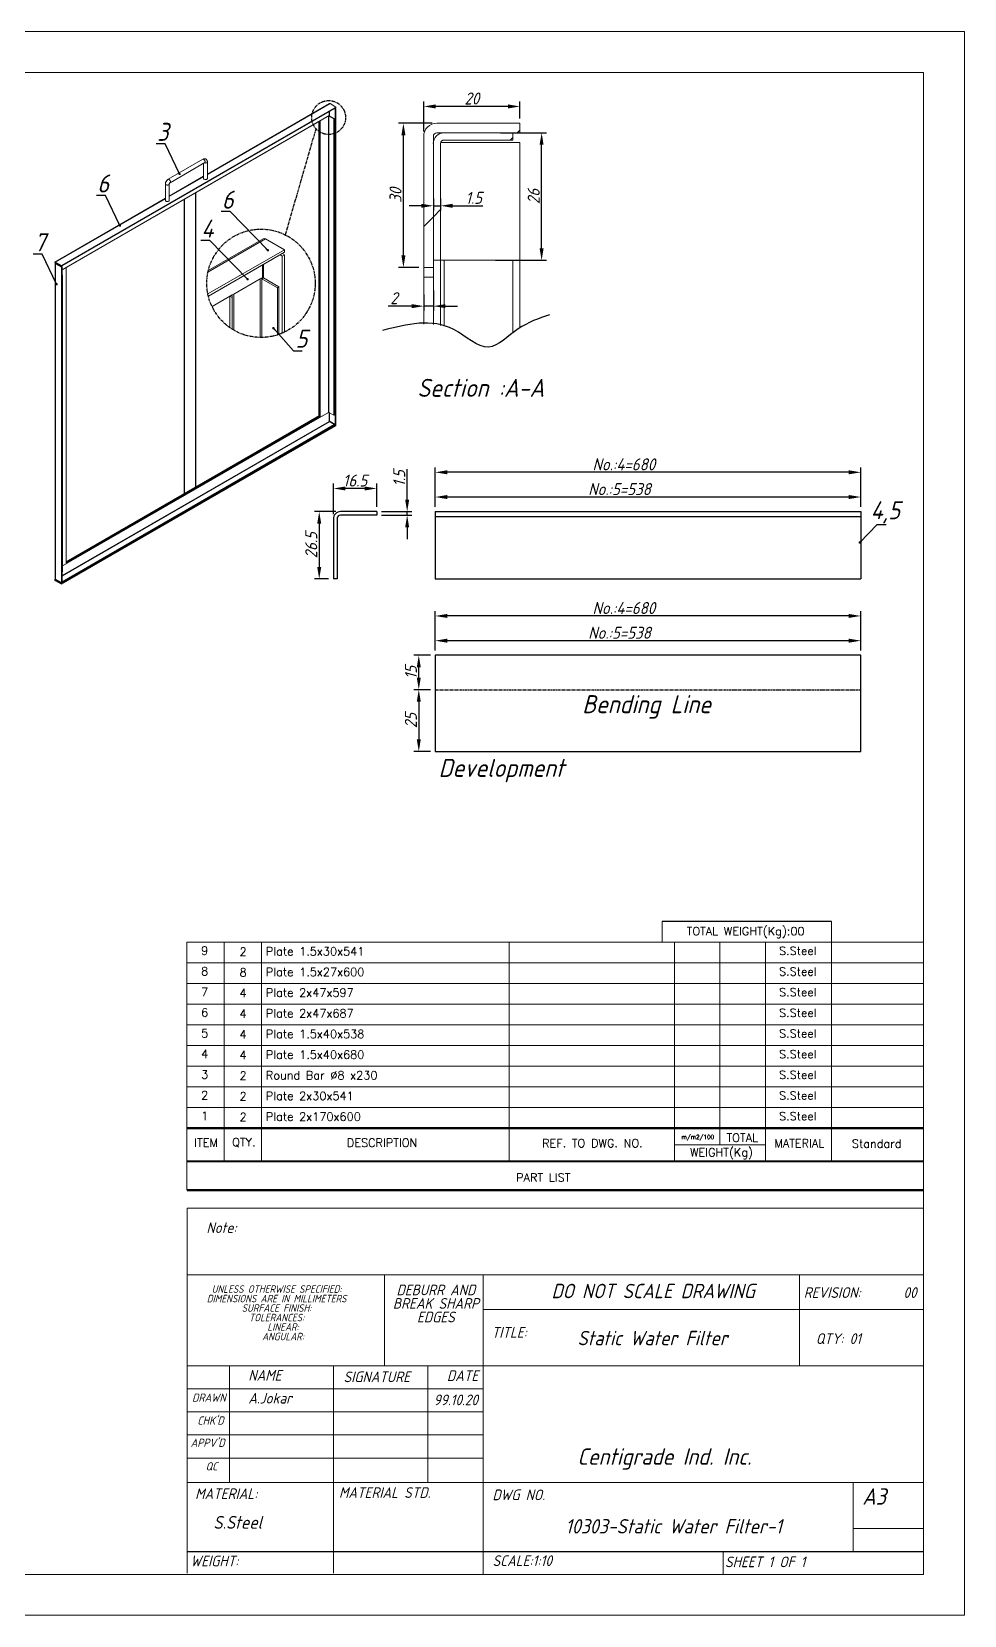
# Model space of a CAD drawing. Header units: millimetres. Extents: x -9597 to 2270, y 2583 to 7749.
# Drawn here: x -6857 to -4919, y 4458 to 7749 of the extents above; entities that cross this region are included whole.
import ezdxf
from ezdxf.enums import TextEntityAlignment as Align

# ---------------------------------------------------------------- set-up
doc = ezdxf.new("R2010")
doc.units = ezdxf.units.MM
doc.linetypes.add('CENTER', pattern=[10.16, 6.35, -1.27, 1.27, -1.27])
doc.linetypes.add('SLD-Solid', pattern=[0])
doc.layers.add('title', color=7, linetype='Continuous', lineweight=15)
doc.styles.add('GENISO', font='geniso.shx', dxfattribs={"oblique": 15})
doc.styles.add('TITLE', font='romans.shx', dxfattribs={"height": 2.5})
doc.dimstyles.new('Scale 10B1', dxfattribs={"dimscale": 10, "dimtxt": 2.5, "dimasz": 2.5, "dimexe": 1, "dimexo": 1, "dimgap": 0.4, "dimtad": 1, "dimdec": 0, "dimlfac": 0.1, "dimzin": 0, "dimtxsty": 'GENISO', "dimcen": 2.5, "dimclrd": 1, "dimclre": 1, "dimclrt": 256, "dimadec": 0, "dimazin": 0, "dimtfac": 1, "dimtdec": 0, "dimtmove": 0, "dimatfit": 3, "dimfxl": 1, "dimtzin": 0, "dimlwd": -1, "dimlwe": -1, "dimarcsym": 0})
doc.dimstyles.new('Scale 5B1', dxfattribs={"dimscale": 10, "dimtxt": 2.5, "dimasz": 2.5, "dimexe": 1, "dimexo": 1, "dimgap": 0.4, "dimtad": 1, "dimdec": 0, "dimlfac": 0.2, "dimzin": 0, "dimtxsty": 'GENISO', "dimcen": 2.5, "dimclrd": 1, "dimclre": 1, "dimclrt": 256, "dimadec": 0, "dimazin": 0, "dimtfac": 1, "dimtdec": 0, "dimtmove": 0, "dimatfit": 3, "dimfxl": 1, "dimtzin": 0, "dimlwd": -1, "dimlwe": -1, "dimarcsym": 0})
pattern_1 = [(45, (-38299.4, -19524.5), (-673.52, 673.52), []), (45, (-37850.4, -19524.5), (-673.52, 673.52), [])]

# ---------------------------------------------------------------- blocks, each defined once
blk = doc.blocks.new('*D31')
at = {"color": 1, "transparency": 16777216}
for p, q in [((-6042.4, 7541.4), (-6042.4, 7603.6)), ((-5842.4, 7568.8), (-5842.4, 7603.6)), ((-5867.4, 7593.6), (-6017.4, 7593.6))]:
    blk.add_line(p, q, dxfattribs=at)
for points in [[(-6017.4, 7597.8), (-6017.4, 7589.4), (-6042.4, 7593.6)], [(-5867.4, 7597.8), (-5867.4, 7589.4), (-5842.4, 7593.6)]]:
    blk.add_solid(points, dxfattribs=at)
at = {"layer": 'Defpoints', "color": 0, "transparency": 16777216}
for p in [(-6042.4, 7593.6), (-5842.4, 7558.8), (-6042.4, 7531.4)]:
    blk.add_point(p, dxfattribs=at)
at = {"transparency": 16777216, "insert": (-5942.4, 7610.1), "char_height": 25, "attachment_point": 5, "style": 'GENISO'}
blk.add_mtext('20', dxfattribs=at)
blk = doc.blocks.new('*D32')
at = {"color": 1, "transparency": 16777216}
for p, q in [((-6025.1, 7558.8), (-6094.6, 7558.8)), ((-6084.6, 7283.8), (-6084.6, 7533.8)), ((-6052.4, 7258.8), (-6094.6, 7258.8))]:
    blk.add_line(p, q, dxfattribs=at)
for points in [[(-6088.8, 7533.8), (-6080.5, 7533.8), (-6084.6, 7558.8)], [(-6088.8, 7283.8), (-6080.5, 7283.8), (-6084.6, 7258.8)]]:
    blk.add_solid(points, dxfattribs=at)
at = {"layer": 'Defpoints', "color": 0, "transparency": 16777216}
for p in [(-6084.6, 7558.8), (-6015.1, 7558.8), (-6042.4, 7258.8)]:
    blk.add_point(p, dxfattribs=at)
at = {"transparency": 16777216, "insert": (-6101.1, 7408.8), "char_height": 25, "attachment_point": 5, "rotation": 90, "style": 'GENISO'}
blk.add_mtext('30', dxfattribs=at)
blk = doc.blocks.new('*D33')
at = {"color": 1, "transparency": 16777216}
for p, q in [((-5882.6, 7538.8), (-5787.4, 7538.8)), ((-5797.4, 7298.8), (-5797.4, 7513.8)), ((-5893.5, 7273.8), (-5787.4, 7273.8))]:
    blk.add_line(p, q, dxfattribs=at)
for points in [[(-5801.6, 7513.8), (-5793.3, 7513.8), (-5797.4, 7538.8)], [(-5801.6, 7298.8), (-5793.3, 7298.8), (-5797.4, 7273.8)]]:
    blk.add_solid(points, dxfattribs=at)
at = {"layer": 'Defpoints', "color": 0, "transparency": 16777216}
for p in [(-5892.6, 7538.8), (-5797.4, 7538.8), (-5903.5, 7273.8)]:
    blk.add_point(p, dxfattribs=at)
at = {"transparency": 16777216, "insert": (-5813.9, 7406.3), "char_height": 25, "attachment_point": 5, "rotation": 90, "style": 'GENISO'}
blk.add_mtext('26', dxfattribs=at)
blk = doc.blocks.new('*D34')
at = {"color": 1, "transparency": 16777216}
for p, q in [((-6022.4, 7210.7), (-6022.4, 7168.5)), ((-6067.4, 7178.5), (-6116.2, 7178.5)), ((-6042.4, 7202.7), (-6042.4, 7168.5)), ((-6022.4, 7178.5), (-6042.4, 7178.5)), ((-5997.4, 7178.5), (-5972.4, 7178.5))]:
    blk.add_line(p, q, dxfattribs=at)
for points in [[(-6067.4, 7182.7), (-6067.4, 7174.4), (-6042.4, 7178.5)], [(-5997.4, 7182.7), (-5997.4, 7174.4), (-6022.4, 7178.5)]]:
    blk.add_solid(points, dxfattribs=at)
at = {"layer": 'Defpoints', "color": 0, "transparency": 16777216}
for p in [(-6042.4, 7212.7), (-6022.4, 7220.7), (-6042.4, 7178.5)]:
    blk.add_point(p, dxfattribs=at)
at = {"transparency": 16777216, "insert": (-6104.3, 7195), "char_height": 25, "attachment_point": 5, "style": 'GENISO'}
blk.add_mtext('2', dxfattribs=at)
blk = doc.blocks.new('*D35')
at = {"color": 1, "transparency": 16777216}
for p, q in [((-6047.4, 7387.1), (-6072.4, 7387.1)), ((-6022.4, 7401.9), (-6022.4, 7377.1)), ((-6022.4, 7387.1), (-6007.4, 7387.1)), ((-6007.4, 7401.9), (-6007.4, 7377.1)), ((-5982.4, 7387.1), (-5919.3, 7387.1))]:
    blk.add_line(p, q, dxfattribs=at)
for points in [[(-6047.4, 7391.2), (-6047.4, 7382.9), (-6022.4, 7387.1)], [(-5982.4, 7391.2), (-5982.4, 7382.9), (-6007.4, 7387.1)]]:
    blk.add_solid(points, dxfattribs=at)
at = {"layer": 'Defpoints', "color": 0, "transparency": 16777216}
for p in [(-6022.4, 7411.9), (-6007.4, 7411.9), (-6022.4, 7387.1)]:
    blk.add_point(p, dxfattribs=at)
at = {"transparency": 16777216, "insert": (-5938.4, 7403.6), "char_height": 25, "attachment_point": 5, "style": 'GENISO'}
blk.add_mtext('1.5', dxfattribs=at)
blk = doc.blocks.new('*D13')
at = {"color": 1, "transparency": 16777216}
for p, q in [((-6230.2, 6746.5), (-6230.2, 6809.6)), ((-6165.2, 6799.6), (-6205.2, 6799.6)), ((-6140.2, 6761.5), (-6140.2, 6809.6))]:
    blk.add_line(p, q, dxfattribs=at)
for points in [[(-6205.2, 6803.7), (-6205.2, 6795.4), (-6230.2, 6799.6)], [(-6165.2, 6803.7), (-6165.2, 6795.4), (-6140.2, 6799.6)]]:
    blk.add_solid(points, dxfattribs=at)
at = {"layer": 'Defpoints', "color": 0, "transparency": 16777216}
for p in [(-6230.2, 6799.6), (-6140.2, 6751.5), (-6230.2, 6736.5)]:
    blk.add_point(p, dxfattribs=at)
at = {"transparency": 16777216, "insert": (-6185.2, 6816.1), "char_height": 25, "attachment_point": 5, "style": 'GENISO'}
blk.add_mtext('16.5', dxfattribs=at)
blk = doc.blocks.new('*D14')
at = {"color": 1, "transparency": 16777216}
for p, q in [((-6225.2, 6751.5), (-6269.7, 6751.5)), ((-6259.7, 6726.5), (-6259.7, 6636.5)), ((-6240.2, 6611.5), (-6269.7, 6611.5))]:
    blk.add_line(p, q, dxfattribs=at)
for points in [[(-6263.8, 6726.5), (-6255.5, 6726.5), (-6259.7, 6751.5)], [(-6263.8, 6636.5), (-6255.5, 6636.5), (-6259.7, 6611.5)]]:
    blk.add_solid(points, dxfattribs=at)
at = {"layer": 'Defpoints', "color": 0, "transparency": 16777216}
for p in [(-6215.2, 6751.5), (-6259.7, 6611.5), (-6230.2, 6611.5)]:
    blk.add_point(p, dxfattribs=at)
at = {"transparency": 16777216, "insert": (-6276.2, 6681.5), "char_height": 25, "attachment_point": 5, "rotation": 90, "style": 'GENISO'}
blk.add_mtext('26.5', dxfattribs=at)
blk = doc.blocks.new('*D15')
at = {"color": 1, "transparency": 16777216}
for p, q in [((-6076.9, 6776.5), (-6076.9, 6839.6)), ((-6130.2, 6751.5), (-6066.9, 6751.5)), ((-6076.9, 6744), (-6076.9, 6751.5)), ((-6130.2, 6744), (-6066.9, 6744)), ((-6076.9, 6719), (-6076.9, 6694))]:
    blk.add_line(p, q, dxfattribs=at)
for points in [[(-6081, 6776.5), (-6072.7, 6776.5), (-6076.9, 6751.5)], [(-6081, 6719), (-6072.7, 6719), (-6076.9, 6744)]]:
    blk.add_solid(points, dxfattribs=at)
at = {"layer": 'Defpoints', "color": 0, "transparency": 16777216}
for p in [(-6140.2, 6751.5), (-6076.9, 6751.5), (-6140.2, 6744)]:
    blk.add_point(p, dxfattribs=at)
at = {"transparency": 16777216, "insert": (-6093.4, 6820.5), "char_height": 25, "attachment_point": 5, "rotation": 90, "style": 'GENISO'}
blk.add_mtext('1.5', dxfattribs=at)
blk = doc.blocks.new('*D16')
at = {"color": 1, "transparency": 16777216}
for p, q in [((-6018.7, 6761.5), (-6018.7, 6843.2)), ((-5159.1, 6833.2), (-5993.7, 6833.2)), ((-5134.1, 6761.5), (-5134.1, 6843.2))]:
    blk.add_line(p, q, dxfattribs=at)
for points in [[(-5993.7, 6837.4), (-5993.7, 6829), (-6018.7, 6833.2)], [(-5159.1, 6837.4), (-5159.1, 6829), (-5134.1, 6833.2)]]:
    blk.add_solid(points, dxfattribs=at)
at = {"layer": 'Defpoints', "color": 0, "transparency": 16777216}
for p in [(-6018.7, 6833.2), (-6018.7, 6751.5), (-5134.1, 6751.5)]:
    blk.add_point(p, dxfattribs=at)
at = {"transparency": 16777216, "insert": (-5626.5, 6849.7), "char_height": 25, "attachment_point": 5, "style": 'GENISO'}
blk.add_mtext('No.:4=680', dxfattribs=at)
blk = doc.blocks.new('*D17')
at = {"color": 1, "transparency": 16777216}
for p, q in [((-6028.7, 6452.9), (-6062.7, 6452.9)), ((-6052.7, 6406.3), (-6052.7, 6427.9)), ((-6028.7, 6381.3), (-6062.7, 6381.3))]:
    blk.add_line(p, q, dxfattribs=at)
for points in [[(-6056.9, 6427.9), (-6048.6, 6427.9), (-6052.7, 6452.9)], [(-6056.9, 6406.3), (-6048.6, 6406.3), (-6052.7, 6381.3)]]:
    blk.add_solid(points, dxfattribs=at)
at = {"layer": 'Defpoints', "color": 0, "transparency": 16777216}
for p in [(-6052.7, 6452.9), (-6018.7, 6452.9), (-6018.7, 6381.3)]:
    blk.add_point(p, dxfattribs=at)
at = {"transparency": 16777216, "insert": (-6069.2, 6417.1), "char_height": 25, "attachment_point": 5, "rotation": 90, "style": 'GENISO'}
blk.add_mtext('15', dxfattribs=at)
blk = doc.blocks.new('*D18')
at = {"color": 1, "transparency": 16777216}
for p, q in [((-6028.7, 6381.3), (-6062.7, 6381.3)), ((-6052.7, 6356.3), (-6052.7, 6277.9)), ((-6028.7, 6252.9), (-6062.7, 6252.9))]:
    blk.add_line(p, q, dxfattribs=at)
for points in [[(-6056.9, 6356.3), (-6048.6, 6356.3), (-6052.7, 6381.3)], [(-6056.9, 6277.9), (-6048.6, 6277.9), (-6052.7, 6252.9)]]:
    blk.add_solid(points, dxfattribs=at)
at = {"layer": 'Defpoints', "color": 0, "transparency": 16777216}
for p in [(-6018.7, 6381.3), (-6052.7, 6252.9), (-6018.7, 6252.9)]:
    blk.add_point(p, dxfattribs=at)
at = {"transparency": 16777216, "insert": (-6069.2, 6317.1), "char_height": 25, "attachment_point": 5, "rotation": 90, "style": 'GENISO'}
blk.add_mtext('25', dxfattribs=at)
blk = doc.blocks.new('*D19')
at = {"color": 1, "transparency": 16777216}
for p, q in [((-6018.7, 6761.5), (-6018.7, 6791.8)), ((-5159.1, 6781.8), (-5993.7, 6781.8)), ((-5134.1, 6761.5), (-5134.1, 6791.8))]:
    blk.add_line(p, q, dxfattribs=at)
for points in [[(-5993.7, 6786), (-5993.7, 6777.6), (-6018.7, 6781.8)], [(-5159.1, 6786), (-5159.1, 6777.6), (-5134.1, 6781.8)]]:
    blk.add_solid(points, dxfattribs=at)
at = {"layer": 'Defpoints', "color": 0, "transparency": 16777216}
for p in [(-6018.7, 6781.8), (-6018.7, 6751.5), (-5134.1, 6751.5)]:
    blk.add_point(p, dxfattribs=at)
at = {"transparency": 16777216, "insert": (-5635.5, 6798.3), "char_height": 25, "attachment_point": 5, "style": 'GENISO'}
blk.add_mtext('No.:5=538', dxfattribs=at)
blk = doc.blocks.new('*D20')
at = {"color": 1, "transparency": 16777216}
for p, q in [((-6018.7, 6462.9), (-6018.7, 6544.6)), ((-5159.1, 6534.6), (-5993.7, 6534.6)), ((-5134.1, 6462.9), (-5134.1, 6544.6))]:
    blk.add_line(p, q, dxfattribs=at)
for points in [[(-5993.7, 6538.8), (-5993.7, 6530.5), (-6018.7, 6534.6)], [(-5159.1, 6538.8), (-5159.1, 6530.5), (-5134.1, 6534.6)]]:
    blk.add_solid(points, dxfattribs=at)
at = {"layer": 'Defpoints', "color": 0, "transparency": 16777216}
for p in [(-6018.7, 6534.6), (-6018.7, 6452.9), (-5134.1, 6452.9)]:
    blk.add_point(p, dxfattribs=at)
at = {"transparency": 16777216, "insert": (-5626.5, 6551.1), "char_height": 25, "attachment_point": 5, "style": 'GENISO'}
blk.add_mtext('No.:4=680', dxfattribs=at)
blk = doc.blocks.new('*D21')
at = {"color": 1, "transparency": 16777216}
for p, q in [((-6018.7, 6462.9), (-6018.7, 6493.2)), ((-5134.1, 6462.9), (-5134.1, 6493.2)), ((-5159.1, 6483.2), (-5993.7, 6483.2))]:
    blk.add_line(p, q, dxfattribs=at)
for points in [[(-5993.7, 6487.4), (-5993.7, 6479), (-6018.7, 6483.2)], [(-5159.1, 6487.4), (-5159.1, 6479), (-5134.1, 6483.2)]]:
    blk.add_solid(points, dxfattribs=at)
at = {"layer": 'Defpoints', "color": 0, "transparency": 16777216}
for p in [(-6018.7, 6483.2), (-6018.7, 6452.9), (-5134.1, 6452.9)]:
    blk.add_point(p, dxfattribs=at)
at = {"transparency": 16777216, "insert": (-5635.5, 6499.7), "char_height": 25, "attachment_point": 5, "style": 'GENISO'}
blk.add_mtext('No.:5=538', dxfattribs=at)

msp = doc.modelspace()

# ---------------------------------------------------------------- hatches: boundary and pattern name
at = {"lineweight": 13}
h = msp.add_hatch(dxfattribs=at)
h.set_pattern_fill('ANSI32', color=3, scale=99.99999, style=0)
h.set_pattern_definition(pattern_1)
edge = h.paths.add_edge_path(flags=0)
edge.add_line((-6015.1, 7538.8), (-5842.4, 7538.8))
edge.add_line((-5842.4, 7538.8), (-5842.4, 7558.8))
edge.add_line((-5842.4, 7558.8), (-6015.1, 7558.8))
edge.add_arc((-6015.1, 7531.4), 27.4, 90, 180)
edge.add_line((-6042.4, 7531.4), (-6042.4, 7258.8))
edge.add_line((-6042.4, 7258.8), (-6022.4, 7258.8))
edge.add_line((-6022.4, 7258.8), (-6022.4, 7531.4))
edge.add_arc((-6015.1, 7531.4), 7.37, 90, 180, ccw=False)
h = msp.add_hatch(dxfattribs=at)
h.set_pattern_fill('ANSI32', color=3, scale=99.99999, style=0)
h.set_pattern_definition(pattern_1)
edge = h.paths.add_edge_path(flags=0)
edge.add_line((-6022.4, 7516.4), (-6022.4, 7273.8))
edge.add_line((-6022.4, 7273.8), (-6007.4, 7273.8))
edge.add_line((-6007.4, 7273.8), (-6007.4, 7516.4))
edge.add_arc((-6000.1, 7516.4), 7.37, 90, 180, ccw=False)
edge.add_line((-6000.1, 7523.8), (-5857.4, 7523.8))
edge.add_line((-5857.4, 7523.8), (-5857.4, 7538.8))
edge.add_line((-5857.4, 7538.8), (-6000.1, 7538.8))
edge.add_arc((-6000.1, 7516.4), 22.4, 90, 180)

# ---------------------------------------------------------------- linework, layer by layer
at = {"color": 3, "lineweight": 13}
for p, q in [((-6224.9, 7592.3), (-6795.5, 7262.9)), ((-6224.9, 7590.7), (-6795.5, 7261.3)), ((-6794.1, 7262.1), (-6228.4, 7588.7)), ((-6794.1, 7253.9), (-6239, 7574.4)), ((-6238.6, 7599.4), (-6492.1, 7453.1)), ((-6237.1, 7599.4), (-6492.1, 7452.1)), ((-6240.6, 7573.5), (-6257.7, 7563.5)), ((-6240.6, 7573.5), (-6240.6, 6957.8)), ((-6239.5, 7573.5), (-6238.5, 7574.1)), ((-6239.5, 6957.8), (-6239.5, 7573.5)), ((-6239.5, 7573.5), (-6229.5, 7567.6)), ((-6239, 7574.4), (-6239, 7582.5)), ((-6238.5, 7574.1), (-6238.5, 7582.8)), ((-6238.5, 7574.1), (-6228.4, 7568.2)), ((-6237.1, 7599.4), (-6224.9, 7592.3)), ((-6228.4, 7588.7), (-6228.4, 7588.7)), ((-6226.3, 7588.2), (-6227.7, 7589.1)), ((-6224.9, 7589.1), (-6226.3, 7589.9)), ((-6226.3, 7588.2), (-6224.9, 7589.1)), ((-6226.3, 6932.6), (-6226.3, 7588.2)), ((-6224.9, 7590.7), (-6224.9, 7592.3)), ((-6224.9, 6933.4), (-6224.9, 7589.1)), ((-6785.9, 7258.6), (-6258.8, 7562.9)), ((-6260.2, 7562.1), (-6260.2, 7562.1)), ((-6258.8, 7561.3), (-6260.2, 7562.1)), ((-6260.2, 7562.1), (-6260.2, 6952.2)), ((-6258.8, 7562.9), (-6258.8, 6948.5)), ((-6258.8, 7561.3), (-6258.8, 6951.3)), ((-6257.7, 7563.5), (-6257.7, 6947.9)), ((-6228.4, 7568.2), (-6229.5, 7567.6)), ((-6229.5, 7567.6), (-6229.5, 6952)), ((-6228.4, 7568.2), (-6228.4, 6952.6)), ((-5842.4, 7558.8), (-6015.1, 7558.8)), ((-5842.4, 7538.8), (-6015.1, 7538.8)), ((-6000.1, 7538.8), (-5857.4, 7538.8)), ((-5857.4, 7538.8), (-5857.4, 7523.8)), ((-5842.4, 7538.8), (-5842.4, 7558.8)), ((-6042.4, 7531.4), (-6042.4, 7258.8)), ((-6022.4, 7531.4), (-6022.4, 7258.8)), ((-6022.4, 7516.4), (-6022.4, 7273.8)), ((-6007.4, 7516.4), (-6007.4, 7273.8)), ((-5842.4, 7518.8), (-6007, 7518.8)), ((-6000.1, 7523.8), (-5857.4, 7523.8)), ((-5842.4, 7133.7), (-5842.4, 7518.8)), ((-6501.6, 7483.7), (-6573.8, 7442.1)), ((-6569.8, 7435.1), (-6497.6, 7476.8)), ((-6500.1, 7475.4), (-6500.1, 7443.9)), ((-6497.6, 7476.8), (-6497.6, 7476.8)), ((-6492.1, 7443.9), (-6492.1, 7478.2)), ((-6500.1, 7448.5), (-6571.3, 7407.3)), ((-6500.1, 7447.5), (-6571.3, 7406.4)), ((-6579.3, 7432.5), (-6579.3, 7398.2)), ((-6571.3, 7398.2), (-6571.3, 7432.5)), ((-6579.3, 7402.7), (-6808.9, 7270.2)), ((-6579.3, 7401.8), (-6807.7, 7270)), ((-6371.1, 7318.3), (-6490.9, 7249.1)), ((-6376, 7318.4), (-6490.2, 7252.5)), ((-6371.1, 7318.3), (-6332, 7295.7)), ((-6332, 7295.7), (-6491.1, 7203.9)), ((-6332, 7290.5), (-6490.1, 7199.2)), ((-6490.1, 7199.2), (-6343.4, 7284)), ((-6343.4, 7284), (-6343.4, 7284)), ((-6336.6, 7282.7), (-6341.1, 7285.3)), ((-6332, 7285.3), (-6336.6, 7287.9)), ((-6336.6, 7282.7), (-6332, 7285.3)), ((-6336.6, 7122.4), (-6336.6, 7282.7)), ((-6332, 7290.5), (-6332, 7295.7)), ((-6332, 7124.4), (-6332, 7285.3)), ((-6807.7, 7268.3), (-6809.1, 7269.1)), ((-6809.1, 7269.1), (-6807.7, 7268.3)), ((-6808.5, 7267.6), (-6808.5, 6612.3)), ((-6795.5, 7262.9), (-6807.7, 7270)), ((-6807.7, 7268.3), (-6807.7, 7270)), ((-6807.7, 7268.3), (-6806.5, 7267.6)), ((-6795.5, 7261.3), (-6807.7, 7268.3)), ((-6807.7, 7268.3), (-6806.3, 7267.5)), ((-6807.7, 7268.3), (-6807.7, 7268.3)), ((-6806.3, 7267.5), (-6807.7, 7266.7)), ((-6807.7, 7266.7), (-6795.5, 7259.6)), ((-6807.7, 7266.7), (-6807.7, 6611)), ((-6806.3, 7267.5), (-6794.1, 7260.5)), ((-6805.7, 7267.2), (-6805.7, 7267.2)), ((-6804.7, 7266.6), (-6804.7, 7266.6)), ((-6795.5, 7261.3), (-6795.5, 7262.9)), ((-6794.1, 7260.5), (-6795.5, 7259.6)), ((-6795.5, 7259.6), (-6795.5, 6604)), ((-6794.1, 7262.1), (-6794.1, 7262.1)), ((-6794.1, 7262.1), (-6794.1, 7262.1)), ((-6794.1, 7260.5), (-6794.1, 6604.8)), ((-6785.9, 7258.6), (-6794.1, 7253.9)), ((-6793, 7242.3), (-6794.1, 7242.9)), ((-6794.1, 7241.7), (-6793, 7242.3)), ((-6793, 6626.6), (-6793, 7242.3)), ((-6785.9, 6642.9), (-6785.9, 7258.6)), ((-6377.3, 7238.2), (-6377.3, 7264.4)), ((-6375.6, 7237.3), (-6375.6, 7265.3)), ((-6042.4, 7258.8), (-6022.4, 7258.8)), ((-6042.4, 7258.8), (-6042.4, 7238.8)), ((-6022.4, 7273.8), (-6007.4, 7273.8)), ((-6022.4, 7258.8), (-6022.4, 7140.5)), ((-6007.4, 7273.8), (-6007.4, 7138.4)), ((-6000.1, 7273.8), (-6007.4, 7273.8)), ((-6000.1, 7136.8), (-6000.1, 7273.8)), ((-6000.1, 7273.8), (-5857.4, 7273.8)), ((-5857.4, 7273.8), (-5857.4, 7122.8)), ((-6482.4, 7177.6), (-6377.3, 7238.2)), ((-6382.4, 7235.3), (-6437.3, 7203.6)), ((-6382.4, 7235.3), (-6382.4, 7113.4)), ((-6379, 7235.3), (-6375.6, 7237.3)), ((-6379, 7113.4), (-6379, 7235.3)), ((-6379, 7235.3), (-6346.7, 7216.7)), ((-6375.6, 7237.3), (-6343.4, 7218.6)), ((-6343.4, 7218.6), (-6346.7, 7216.7)), ((-6346.7, 7216.7), (-6346.7, 7118.6)), ((-6343.4, 7218.6), (-6343.4, 7119.7)), ((-6022.4, 7238.8), (-6042.4, 7238.8)), ((-6042.4, 7238.8), (-6042.4, 7141.2)), ((-6022.4, 7238.8), (-6022.4, 7140.5)), ((-6482.4, 7177.6), (-6440.7, 7201.7)), ((-6445.2, 7199), (-6445.2, 7199)), ((-6440.7, 7196.4), (-6445.2, 7199)), ((-6445.2, 7199), (-6445.2, 7133.7)), ((-6440.7, 7201.7), (-6440.7, 7130.7)), ((-6440.7, 7196.4), (-6440.7, 7130.7)), ((-6437.3, 7203.6), (-6437.3, 7128.6)), ((-6240.6, 6957.8), (-6793, 6638.9)), ((-6258.8, 6951.3), (-6785.9, 6647)), ((-6258.8, 6949.7), (-6785.9, 6645.4)), ((-6258.8, 6948.5), (-6785.9, 6644.2)), ((-6260.2, 6952.2), (-6258.8, 6951.3)), ((-6258.8, 6951.3), (-6260.2, 6952.2)), ((-6258.8, 6948.5), (-6257.7, 6947.9)), ((-6257.7, 6947.9), (-6240.6, 6957.8)), ((-6229.5, 6952), (-6239.5, 6957.8)), ((-6239, 6938.9), (-6239, 6957.5)), ((-6238.5, 6939.6), (-6238.5, 6957.2)), ((-6228.4, 6952.6), (-6229.5, 6952)), ((-6795.5, 6602.3), (-6224.9, 6931.7)), ((-6795.5, 6600.7), (-6224.9, 6930.1)), ((-6239, 6938.9), (-6794.1, 6618.4)), ((-6794.1, 6617.2), (-6238.5, 6938)), ((-6228.4, 6932.2), (-6794.1, 6605.6)), ((-6228.4, 6930.9), (-6794.1, 6604.4)), ((-6238.1, 6939.4), (-6239, 6939.9)), ((-6238.1, 6939.4), (-6239, 6938.9)), ((-6238.5, 6939.6), (-6226.3, 6932.6)), ((-6238.5, 6938), (-6237.1, 6938.8)), ((-6238.5, 6938), (-6228.4, 6932.2)), ((-6224.9, 6931.7), (-6237.1, 6938.8)), ((-6228.4, 6930.9), (-6228.4, 6932.2)), ((-6226.3, 6932.6), (-6224.9, 6933.4)), ((-6224.9, 6931.7), (-6224.9, 6930.1)), ((-6794.1, 6626), (-6793, 6626.6)), ((-6793, 6638.9), (-6785.9, 6642.9)), ((-6809.1, 6611.4), (-6808.5, 6612.5)), ((-6809.1, 6611.4), (-6807.7, 6610.6)), ((-6795.5, 6604), (-6807.7, 6611)), ((-6807.7, 6610.6), (-6807.5, 6610.9)), ((-6807.3, 6610.8), (-6807.7, 6610.6)), ((-6807.7, 6609.4), (-6806.3, 6610.2)), ((-6807.7, 6609.4), (-6795.5, 6602.3)), ((-6807.7, 6609.4), (-6807.7, 6607.7)), ((-6807.7, 6607.7), (-6795.5, 6600.7)), ((-6794.1, 6604.8), (-6795.5, 6604)), ((-6795.5, 6602.3), (-6795.5, 6600.7)), ((-6794.1, 6604.4), (-6794.4, 6604.6)), ((-6794.1, 6604.4), (-6794.1, 6604.8))]:
    msp.add_line(p, q, dxfattribs=at)
at = {"color": 1, "linetype": 'CENTER'}
for p, q in [((-6266.6, 7547.4), (-6330.4, 7326.8)), ((-6018.7, 6381.3), (-5134.1, 6381.3))]:
    msp.add_line(p, q, dxfattribs=at)
at = {"color": 3}
for p, q in [((-6516.5, 7414.1), (-6516.5, 6802.6)), ((-6540.2, 7400.5), (-6540.2, 6788.9)), ((-6140.2, 6751.5), (-6140.2, 6744)), ((-6018.7, 6751.5), (-6018.7, 6611.5)), ((-6018.7, 6751.5), (-5134.1, 6751.5)), ((-5134.1, 6751.5), (-5134.1, 6611.5)), ((-6018.7, 6741.3), (-5134.1, 6741.3)), ((-6222.7, 6611.5), (-6230.2, 6611.5)), ((-6018.7, 6611.5), (-5134.1, 6611.5))]:
    msp.add_line(p, q, dxfattribs=at)
for p, q in [((-5194.8, 5899.5), (-5546.7, 5899.5)), ((-6534.1, 4590), (-5003.4, 4590))]:
    msp.add_line(p, q)
at = {"color": 7, "linetype": 'SLD-Solid', "lineweight": 0}
for p, q in [((-6534.1, 5304.1), (-5003.4, 5304.1)), ((-6534.1, 5304.1), (-6534.1, 5164.9)), ((-6534.1, 5164.9), (-5003.4, 5164.9)), ((-6534.1, 5164.9), (-6534.1, 4544.9)), ((-6123.8, 5164.9), (-6123.8, 4976.1)), ((-5918.6, 5164.9), (-5918.6, 4542.1)), ((-5261.6, 4976.1), (-5261.6, 5164.9)), ((-5003.4, 5093), (-5918.6, 5093)), ((-5003.4, 4976.1), (-6534.1, 4976.1)), ((-6446.2, 4976.1), (-6446.2, 4733.7)), ((-6229.8, 4976.1), (-6229.8, 4544.9)), ((-6033.6, 4976.1), (-6033.6, 4733.7)), ((-5918.6, 4544.9), (-5918.6, 4976.1)), ((-5918.6, 4928.2), (-6534.1, 4928.2)), ((-5918.6, 4880.3), (-6534.1, 4880.3)), ((-5918.6, 4832.4), (-6534.1, 4832.4)), ((-5918.6, 4784.5), (-6534.1, 4784.5)), ((-6416.8, 4733.7), (-6534.1, 4733.7)), ((-6416.8, 4733.7), (-5003.4, 4733.7)), ((-5149.9, 4590), (-5149.9, 4733.7)), ((-5003.4, 4637.9), (-5149.9, 4637.9)), ((-5420.4, 4542.1), (-5420.4, 4590))]:
    msp.add_line(p, q, dxfattribs=at)
for points in [[(-9596.6, 7749), (-4918.8, 7749), (-4918.8, 4457.6), (-9596.6, 4457.6)], [(-9512.1, 7664.4), (-5003.4, 7664.4), (-5003.4, 4542.1), (-9512.1, 4542.1)]]:
    msp.add_lwpolyline(points, close=True, dxfattribs=at)
at = {"color": 3, "lineweight": 13, "flags": 128}
for points in [[(-6238.5, 7574.1), (-6238.8, 7574.2), (-6239.1, 7574.3)], [(-6501.6, 7483.7), (-6501.1, 7483.9), (-6500.3, 7483.8), (-6499.4, 7483.4), (-6498.6, 7482.7), (-6497.9, 7481.8), (-6497.3, 7480.7), (-6496.9, 7479.6), (-6496.8, 7478.6)], [(-6573.8, 7442.1), (-6573.2, 7442.2), (-6572.4, 7442.2), (-6571.6, 7441.7), (-6570.7, 7441), (-6570, 7440.1), (-6569.4, 7439.1), (-6569.1, 7438), (-6568.9, 7437)], [(-6493.3, 7442.3), (-6494.2, 7441.9), (-6495.4, 7441.6), (-6496.6, 7441.6), (-6497.7, 7441.8), (-6498.7, 7442.2), (-6499.5, 7442.7), (-6500, 7443.3), (-6500.1, 7443.9)], [(-6579.3, 7432.5), (-6579.2, 7431.9), (-6578.7, 7431.3), (-6577.9, 7430.7), (-6576.9, 7430.4), (-6575.8, 7430.2), (-6574.6, 7430.2), (-6573.4, 7430.4), (-6572.5, 7430.8)], [(-6579.3, 7398.2), (-6579.2, 7397.6), (-6578.7, 7397), (-6577.9, 7396.4), (-6576.9, 7396.1), (-6575.8, 7395.9), (-6574.6, 7395.9), (-6573.4, 7396.1), (-6572.5, 7396.6)], [(-6375.6, 7237.3), (-6376.7, 7237.8), (-6377.6, 7238.1)]]:
    msp.add_lwpolyline(points, dxfattribs=at)
at = {"color": 3}
for points in [[(-6140.2, 6751.5), (-6215.2, 6751.5, 0.414214), (-6230.2, 6736.5), (-6230.2, 6611.5)], [(-6140.2, 6744), (-6215.2, 6744, 0.414214), (-6222.7, 6736.5), (-6222.7, 6611.5)]]:
    msp.add_lwpolyline(points, format="xyb", dxfattribs=at)
msp.add_lwpolyline([(-5134.1, 6452.9), (-6018.7, 6452.9), (-6018.7, 6252.9), (-5134.1, 6252.9)], close=True, dxfattribs=at)
at = {"color": 1, "linetype": 'CENTER'}
for centre, radius in [((-6240.1, 7570.5), 35.2), ((-6380.7, 7226), 112.6)]:
    msp.add_circle(centre, radius, dxfattribs=at)
at = {"color": 3, "lineweight": 13}
for centre, radius, start, end in [((-6240.1, 7572.4), 1.13, 62.6097, 117.3903), ((-6015.1, 7531.4), 27.4, 90, 180), ((-6000.1, 7516.4), 22.4, 90, 180), ((-6015.1, 7531.4), 7.37, 90, 180), ((-6000.1, 7516.4), 7.37, 90, 180), ((-6496.1, 7482.1), 6.22, 248.2187, 297.2428), ((-6498.8, 7478.4), 1.96, 304.8223, 6.4898), ((-6494.1, 7478.4), 1.96, 293.5083, 355.1455), ((-6494.1, 7444.1), 1.96, 293.5055, 355.1744), ((-6573.3, 7432.7), 1.97, 293.618, 354.0221), ((-6570.9, 7436.8), 1.97, 305.7633, 6.3981), ((-6573.3, 7398.4), 1.96, 293.5055, 355.1744), ((-6380.7, 7232.1), 3.62, 62.6097, 117.3903), ((-6240.1, 6956.8), 1.13, 62.6097, 117.3903), ((-6237.9, 6938.9), 1.13, 182.6055, 237.3945)]:
    msp.add_arc(centre, radius, start, end, dxfattribs=at)
for centre, major_axis, ratio, start_param, end_param in [((-6237.6, 7596.8), (-0.6, 2.74), 0.698235, 5.716518, 6.501835), ((-6372.8, 7310.2), (-1.92, 8.76), 0.698235, 5.716518, 6.501835), ((-6807.2, 7268), (-1.81, 2.11), 0.41002, 5.420966, 6.991762), ((-6805.8, 7267.2), (2.73, -0.51), 0.409906, 2.433066, 4.003863), ((-6807.2, 7268), (0.737, -0.425), 0.00007, 2.356235, 3.927031), ((-6805.8, 7267.2), (0.737, -0.425), 0.00007, 2.356235, 3.21933), ((-6239, 6939.9), (0.737, -0.425), 0.00007, 4.71243, 5.497828), ((-6237.6, 6939.1), (0.737, -0.425), 0.00007, 3.927031, 5.497828), ((-6807.2, 6610.3), (-0.6, 2.74), 0.698235, 1.004129, 2.574926), ((-6805.8, 6612.7), (2.67, 0.85), 0.698176, 2.923, 3.708398), ((-6807.2, 6610.3), (0.521, 0.902), 0.577335, 1.570837, 3.141633)]:
    msp.add_ellipse(centre, major_axis=major_axis, ratio=ratio, start_param=start_param, end_param=end_param, dxfattribs=at)
for points, knots in [([(-6492.1, 7478.2), (-6492.1, 7478.5), (-6492.1, 7479.3), (-6492.4, 7480.6), (-6493, 7481.8), (-6493.7, 7482.9), (-6494.7, 7483.7), (-6495.9, 7484.4), (-6497.2, 7484.7), (-6498.4, 7484.8), (-6499.7, 7484.5), (-6500.8, 7484.2), (-6501.4, 7483.8), (-6501.6, 7483.7)], [0, 0, 0, 0, 0.073094, 0.176269, 0.274148, 0.368805, 0.461946, 0.561748, 0.657627, 0.751633, 0.846744, 0.945739, 1, 1, 1, 1]), ([(-6573.8, 7442.1), (-6574, 7441.9), (-6574.8, 7441.4), (-6575.8, 7440.5), (-6576.9, 7439.3), (-6577.8, 7437.8), (-6578.6, 7436.3), (-6579.1, 7434.7), (-6579.3, 7433.4), (-6579.3, 7432.7), (-6579.3, 7432.5)], [0, 0, 0, 0, 0.087892, 0.229107, 0.371384, 0.513973, 0.657494, 0.803416, 0.953679, 1, 1, 1, 1]), ([(-6571.3, 7432.5), (-6571.3, 7432.5), (-6571.3, 7432.6), (-6571.3, 7432.9), (-6571.1, 7433.3), (-6570.9, 7433.8), (-6570.6, 7434.4), (-6570.2, 7434.8), (-6569.9, 7435.1), (-6569.8, 7435.1), (-6569.8, 7435.1)], [0, 0, 0, 0, 0.087765, 0.206226, 0.330246, 0.464694, 0.607949, 0.75328, 0.875153, 1, 1, 1, 1]), ([(-6806.5, 7267.6), (-6806.5, 7267.6), (-6806.5, 7267.6), (-6806.5, 7267.6), (-6806.5, 7267.6)], [0, 0, 0, 0, 0.517173, 1, 1, 1, 1])]:
    msp.add_open_spline(points, degree=3, knots=knots, dxfattribs=at)
at = {"color": 1}
msp.add_open_spline([(-5781, 7160.3), (-5803.2, 7152.9), (-5847.7, 7138.2), (-5909.3, 7070.5), (-5998.4, 7161.1), (-6077, 7141), (-6127.8, 7128)], degree=3, knots=[0, 0, 0, 0, 71.64211, 143.328608, 224.13832, 372.167862, 372.167862, 372.167862, 372.167862], dxfattribs=at)
at = {"layer": 'title', "color": 7}
for p, q in [((-5546.7, 5856.5), (-5546.7, 5899.5)), ((-5194.8, 5899.5), (-5194.8, 5856.5)), ((-5426.7, 5856.5), (-5426.7, 5435.7)), ((-5426.7, 5470.1), (-5426.7, 5435.7)), ((-5521.2, 5435.7), (-5332.2, 5435.7))]:
    msp.add_line(p, q, dxfattribs=at)
at = {"layer": 'title', "color": 0}
for p, q in [((-6534.5, 5341.2), (-6534.5, 5856.5)), ((-5003.4, 5856.5), (-6534.5, 5856.5)), ((-6457.2, 5856.5), (-6457.2, 5401.4)), ((-6379.9, 5856.5), (-6379.9, 5401.4)), ((-5864.7, 5856.5), (-5864.7, 5401.4)), ((-5521.2, 5856.5), (-5521.2, 5401.4)), ((-5332.2, 5856.5), (-5332.2, 5401.4)), ((-5194.8, 5856.5), (-5194.8, 5401.4)), ((-5003.4, 5813.6), (-6534.5, 5813.6)), ((-5003.4, 5770.6), (-6534.5, 5770.6)), ((-5003.4, 5727.7), (-6534.5, 5727.7)), ((-5003.4, 5684.8), (-6534.5, 5684.8)), ((-5003.4, 5641.8), (-6534.5, 5641.8)), ((-5003.4, 5598.9), (-6534.5, 5598.9)), ((-5003.4, 5555.9), (-6534.5, 5555.9)), ((-5003.4, 5513), (-6534.5, 5513))]:
    msp.add_line(p, q, dxfattribs=at)
at = {"layer": 'title', "color": 0, "const_width": 4.29}
for points in [[(-5003.4, 5470.1), (-6534.5, 5470.1)], [(-5003.4, 5401.4), (-6534.5, 5401.4)], [(-5003.4, 5341.2), (-6534.5, 5341.2)]]:
    msp.add_lwpolyline(points, dxfattribs=at)

# ---------------------------------------------------------------- texts
at = {"attachment_point": 5, "style": 'GENISO'}
for s, insert, char_height in [('3', (-6584.8, 7540.7), 37.5), ('6', (-6708.9, 7433.5), 37.5), ('6', (-6450, 7399.8), 37.5), ('4', (-6492, 7339.7), 37.5), ('7', (-6840.3, 7311.3), 37.5), ('5', (-6296.6, 7110.8), 37.5), ('Section :A-A', (-5924, 7008.7), 37.5), ('4,5', (-5083.1, 6750), 37.5), ('Bending Line', (-5579.3, 6345.6), 37.5), ('Development', (-5881.1, 6213.2), 37.5), ('Note:', (-6462.8, 5263.3), 22.22), ('UNLESS OTHERWISE SPECIFIED:', (-6348.2, 5135.6), 15.557), ('DEBURR AND', (-6017.2, 5133.9), 22.22), ('DO NOT SCALE DRAWING', (-5565.7, 5131.6), 29.917), ('REVISION:       00', (-5135.3, 5128.4), 22.224), ('DIMENSIONS ARE IN MILLIMETERS', (-6348.2, 5115.9), 15.557), ('SURFACE FINISH:', (-6348.2, 5096.2), 15.557), ('BREAK SHARP', (-6017.2, 5105.8), 22.224), ('TOLERANCES:', (-6348.2, 5076.5), 15.557), ('EDGES', (-6017.2, 5077.6), 22.22), ('ANGULAR:', (-6334.9, 5037), 15.56), ('LINEAR:', (-6334.9, 5056.7), 15.56), ('TITLE:', (-5864.7, 5045.7), 22.22), ('Static Water Filter', (-5566.9, 5033.8), 29.917), ('QTY: 01', (-5180.6, 5032.6), 22.22), ('NAME', (-6372.6, 4956.4), 22.22), ('SIGNATURE', (-6140, 4953.2), 22.22), ('DATE', (-5961.7, 4955.7), 22.22), ('DRAWN', (-6488.9, 4910), 17.1), ('A.Jokar', (-6361.8, 4908.8), 22.22), ('99.10.20', (-5975.8, 4905.3), 22.22), ("CHK'D", (-6485.6, 4862.4), 17.1), ("APPV'D", (-6491.6, 4816.2), 17.1), ('QC', (-6483.5, 4767.2), 17.1), ('Centigrade Ind. Inc.', (-5542.3, 4782.4), 34.19), ('MATERIAL:', (-6453, 4710.2), 22.22), ('MATERIAL STD.', (-6123.6, 4712.7), 22.224), ('DWG NO.', (-5845.1, 4708), 22.22), ('A3', (-5106.3, 4704.5), 34.19), ('S.Steel', (-6428.9, 4650.8), 26.67), ('10303-Static Water Filter-1', (-5523, 4642.6), 29.917), ('WEIGHT:', (-6477.5, 4570.6), 22.22), ('SCALE:1:10', (-5837.7, 4571.1), 22.22), ('SHEET 1 OF 1', (-5332.7, 4568.7), 22.224)]:
    msp.add_mtext(s, dxfattribs=dict(at, insert=insert, char_height=char_height))
at = {"layer": 'title', "color": 7, "style": 'TITLE'}
for s, height, p in [('TOTAL WEIGHT(Kg):00', 17.176, (-5373.4, 5878.3)), ('m/m2/100', 8.59, (-5472.8, 5451.1)), ('TOTAL', 17.18, (-5380.3, 5450.2))]:
    msp.add_text(s, height=height, dxfattribs=at).set_placement(p, align=Align.MIDDLE)
at = {"layer": 'title', "style": 'TITLE'}
for s, p in [('9', (-6505.1, 5830.5)), ('8', (-6505.1, 5787.6)), ('7', (-6505.1, 5744.6)), ('6', (-6505.1, 5701.7)), ('5', (-6505.1, 5658.7)), ('4', (-6505.1, 5615.8)), ('3', (-6505.1, 5572.9)), ('2', (-6505.1, 5529.9)), ('1', (-6505.1, 5487))]:
    msp.add_text(s, height=17.2, dxfattribs=at).set_placement(p)
for s, p in [('2', (-6417.8, 5836.9)), ('8', (-6417.8, 5793.9)), ('4', (-6417.8, 5751)), ('4', (-6417.8, 5708.1)), ('4', (-6417.8, 5665.1)), ('4', (-6417.8, 5622.2)), ('2', (-6417.8, 5579.3)), ('2', (-6417.8, 5536.3)), ('2', (-6417.8, 5493.4))]:
    msp.add_text(s, height=17.2, dxfattribs=at).set_placement(p, align=Align.MIDDLE)
at = {"layer": 'title', "color": 7, "style": 'TITLE'}
for s, p in [('Plate 1.5x30x541', (-6370.5, 5829)), ('Plate 1.5x27x600', (-6370.5, 5786.1)), ('Plate 2x47x597', (-6370.5, 5743.2)), ('Plate 2x47x687', (-6370.5, 5700.2)), ('Plate 1.5x40x538', (-6370.5, 5657.3)), ('Plate 1.5x40x680', (-6370.5, 5614.3)), ('Round Bar %%C8 x230', (-6370.5, 5571.4)), ('Plate 2x30x541', (-6370.5, 5528.5)), ('Plate 2x170x600', (-6370.5, 5485.5))]:
    msp.add_text(s, height=17.176, dxfattribs=at).set_placement(p)
at = {"layer": 'title', "color": 0, "style": 'TITLE'}
for s, height, p in [('S.Steel', 17.18, (-5265, 5838.6)), ('S.Steel', 17.18, (-5265, 5795.6)), ('S.Steel', 17.18, (-5265, 5752.7)), ('S.Steel', 17.18, (-5265, 5709.7)), ('S.Steel', 17.18, (-5265, 5666.8)), ('S.Steel', 17.18, (-5265, 5623.9)), ('S.Steel', 17.18, (-5265, 5580.9)), ('S.Steel', 17.18, (-5265, 5538)), ('S.Steel', 17.18, (-5265, 5495)), ('ITEM', 17.18, (-6494.8, 5440.1)), ('QTY.', 17.18, (-6416.4, 5440.1)), ('DESCRIPTION', 17.176, (-6128.9, 5439.8)), ('REF. TO DWG. NO.', 17.176, (-5691.8, 5438.7)), ('WEIGHT(Kg)', 17.18, (-5423.5, 5418.7)), ('MATERIAL', 17.18, (-5261.8, 5438.7)), ('Standard', 17.18, (-5100.9, 5437.8)), ('PART LIST', 17.18, (-5794, 5367.5))]:
    msp.add_text(s, height=height, dxfattribs=at).set_placement(p, align=Align.MIDDLE)

# ---------------------------------------------------------------- dimensions: what is measured, and where the dimension line sits
at = {"color": 1}
for base, p1, p2, picture, middle in [((-6042.4, 7593.6), (-5842.4, 7558.8), (-6042.4, 7531.4), '*D31', (-5942.4, 7610.1)), ((-6042.4, 7178.5), (-6022.4, 7220.7), (-6042.4, 7212.7), '*D34', (-6104.3, 7195))]:
    dim = msp.add_linear_dim(base=base, p1=p1, p2=p2, dimstyle='Scale 10B1', dxfattribs=at)
    dim.commit()
    dim.dimension.update_dxf_attribs({"geometry": picture, "text_midpoint": middle})
for base, p1, p2, picture, middle in [((-6084.6, 7558.8), (-6042.4, 7258.8), (-6015.1, 7558.8), '*D32', (-6101.1, 7408.8)), ((-5797.4191, 7538.7583), (-5903.511, 7273.7584), (-5892.5613, 7538.7583), '*D33', (-5813.9216, 7406.2584))]:
    dim = msp.add_linear_dim(base=base, p1=p1, p2=p2, angle=90, dimstyle='Scale 10B1', dxfattribs=at)
    dim.commit()
    dim.dimension.update_dxf_attribs({"geometry": picture, "text_midpoint": middle})
dim = msp.add_linear_dim(base=(-6022.4, 7387.1), p1=(-6007.4, 7411.9), p2=(-6022.4, 7411.9), text='1.5', dimstyle='Scale 10B1', dxfattribs=at)
dim.commit()
dim.dimension.update_dxf_attribs({"geometry": '*D35', "text_midpoint": (-5938.4, 7387.1), "dimtype": 160})
at = {"color": 3}
for base, p1, p2, text, picture, middle in [((-6018.7, 6833.2), (-5134.1, 6751.5), (-6018.7, 6751.5), 'No.:4=680', '*D16', (-5626.5, 6833.2)), ((-6018.7, 6781.8), (-5134.1, 6751.5), (-6018.7, 6751.5), 'No.:5=538', '*D19', (-5635.5, 6781.8)), ((-6018.7, 6534.6), (-5134.1, 6452.9), (-6018.7, 6452.9), 'No.:4=680', '*D20', (-5626.5, 6534.6)), ((-6018.7, 6483.2), (-5134.1, 6452.9), (-6018.7, 6452.9), 'No.:5=538', '*D21', (-5635.5, 6483.2))]:
    dim = msp.add_linear_dim(base=base, p1=p1, p2=p2, text=text, dimstyle='Scale 5B1', dxfattribs=at)
    dim.commit()
    dim.dimension.update_dxf_attribs({"geometry": picture, "text_midpoint": middle, "dimtype": 160})
dim = msp.add_linear_dim(base=(-6230.2, 6799.6), p1=(-6140.2, 6751.5), p2=(-6230.2, 6736.5), text='16.5', dimstyle='Scale 5B1', dxfattribs=at)
dim.commit()
dim.dimension.update_dxf_attribs({"geometry": '*D13', "text_midpoint": (-6185.2, 6816.1)})
for base, p1, p2, text, picture, middle in [((-6076.9, 6751.5), (-6140.2, 6744), (-6140.2, 6751.5), '1.5', '*D15', (-6093.4, 6820.5)), ((-6259.7, 6611.5), (-6215.2, 6751.5), (-6230.2, 6611.5), '26.5', '*D14', (-6276.2, 6681.5)), ((-6052.7, 6452.9), (-6018.7, 6381.3), (-6018.7, 6452.9), '15', '*D17', (-6069.2, 6417.1)), ((-6052.7, 6252.9), (-6018.7, 6381.3), (-6018.7, 6252.9), '25', '*D18', (-6069.2, 6317.1))]:
    dim = msp.add_linear_dim(base=base, p1=p1, p2=p2, angle=90, text=text, dimstyle='Scale 5B1', dxfattribs=at)
    dim.commit()
    dim.dimension.update_dxf_attribs({"geometry": picture, "text_midpoint": middle})

# ---------------------------------------------------------------- leaders
for points in [[(-6550, 7453.4), (-6579.9, 7516.1), (-6598.4, 7516.1)], [(-6674, 7346.1), (-6703.9, 7408.8), (-6722.4, 7408.8)], [(-6366.6, 7294.6), (-6445, 7375.1), (-6463.5, 7375.1)], [(-6408.6, 7234.5), (-6487, 7315.1), (-6505.5, 7315.1)], [(-6805.5, 7224), (-6835.3, 7286.7), (-6853.9, 7286.7)], [(-6354.8, 7132.7), (-6313.4, 7085.6), (-6294.8, 7085.6)], [(-5136.1, 6687.4), (-5099.9, 6724.8), (-5081.3, 6724.8)]]:
    msp.add_leader(points, dimstyle='Scale 5B1', override={"dimasz": 0.5, "dimldrblk": 'Dot'}, dxfattribs=at)

doc.saveas('drawing.dxf')
